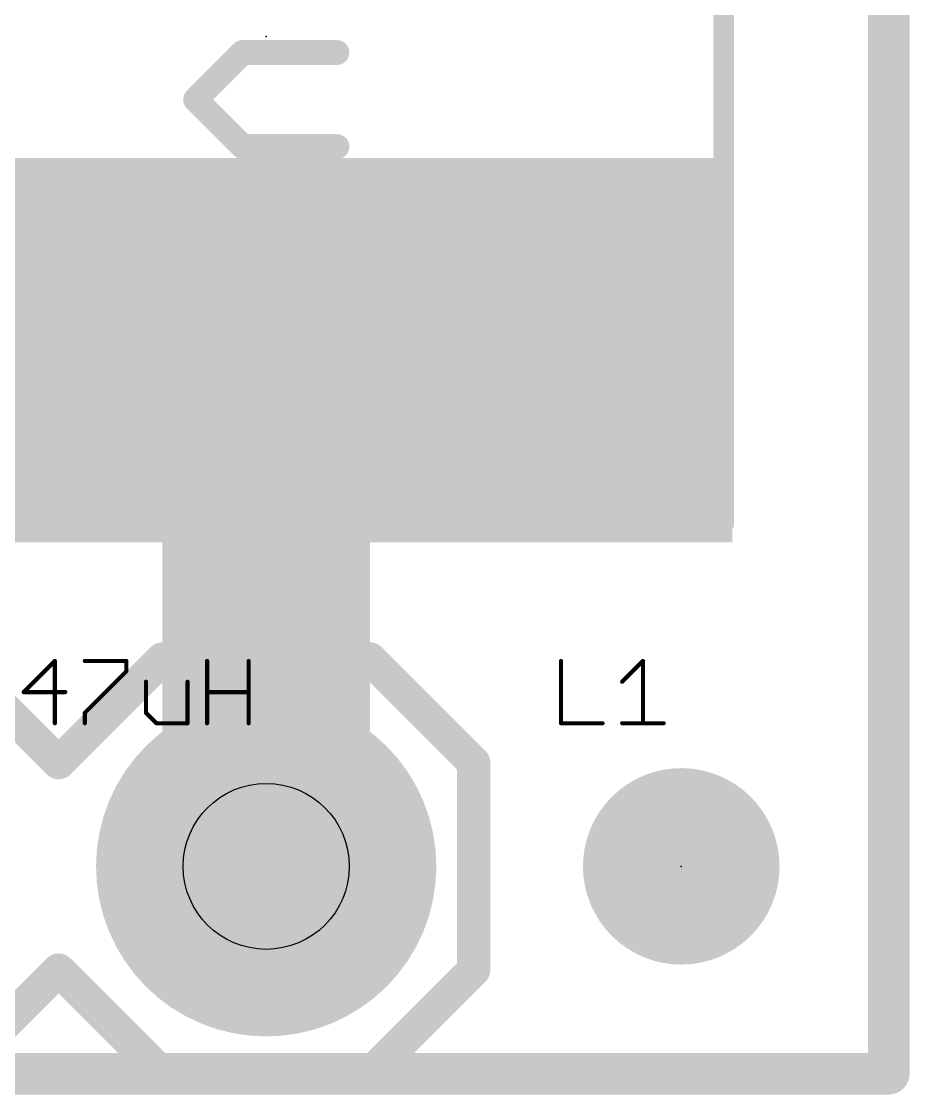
# Model space of a CAD drawing. Extents: x -119 to 41, y -19 to 17.
# Drawn here: x 7.39 to 12.83, y -0.13 to 6.44 of the extents above; entities that cross this region are included whole.
import ezdxf

# ---------------------------------------------------------------- set-up
doc = ezdxf.new("R2010")
doc.units = 0
for name, color, linetype in [('1', 12, 'CONTINUOUS'), ('16', 132, 'CONTINUOUS'), ('17', 110, 'CONTINUOUS'), ('20', 53, 'CONTINUOUS'), ('21', 53, 'CONTINUOUS'), ('22', 53, 'CONTINUOUS'), ('23', 53, 'CONTINUOUS'), ('25', 253, 'CONTINUOUS'), ('27', 253, 'CONTINUOUS'), ('29', 253, 'CONTINUOUS'), ('30', 253, 'CONTINUOUS'), ('31', 253, 'CONTINUOUS'), ('44', 253, 'CONTINUOUS'), ('51', 53, 'CONTINUOUS')]:
    doc.layers.add(name, color=color, linetype=linetype)

# ---------------------------------------------------------------- blocks, each defined once
blk = doc.blocks.new('PIE')
at = {"const_width": 0.5}
blk.add_lwpolyline([(0, -0.25, 1), (0, 0.25, 1), (0, -0.25)], format="xyb", dxfattribs=at)
blk = doc.blocks.new('RECT')
blk.add_solid([(-0.5, -0.5), (0.5, -0.5), (-0.5, 0.5), (0.5, 0.5)])
blk = doc.blocks.new('ROUNDP')
at = {"const_width": 0.5}
blk.add_lwpolyline([(0, -0.25, 1), (0, 0.25, 1), (0, -0.25)], format="xyb", dxfattribs=at)

msp = doc.modelspace()

# ---------------------------------------------------------------- linework, layer by layer
at = {"layer": '1'}
for points, const_width in [([(8.875, 4.445), (8.89, 4.43)], 1.524), ([(4.315, 4.445), (8.875, 4.445)], 1.27), ([(8.89, 4.43), (8.89, 1.27)], 1.27)]:
    msp.add_lwpolyline(points, dxfattribs=dict(at, const_width=const_width))
for points, const_width in [([(9.1444, 4.7144, 1), (8.6056, 4.1756)], 0.762), ([(8.6206, 4.1606, 1), (9.1594, 4.6994)], 0.762), ([(9.2075, 4.43, 1), (8.5725, 4.43)], 0.635), ([(8.875, 4.1275, 1), (8.875, 4.7625)], 0.635), ([(8.5725, 1.27, 1), (9.2075, 1.27)], 0.635)]:
    msp.add_lwpolyline(points, format="xyb", dxfattribs=dict(at, const_width=const_width))
at = {"layer": '16', "const_width": 0.254}
for points in [[(12.7, 16.51), (12.7, 0)], [(12.7, 0), (0, 0)]]:
    msp.add_lwpolyline(points, dxfattribs=at)
at = {"layer": '16', "const_width": 0.127}
for points in [[(12.7, -0.0635, 1), (12.7, 0.0635)], [(12.6365, 0, 1), (12.7635, 0)]]:
    msp.add_lwpolyline(points, format="xyb", dxfattribs=at)
at = {"layer": '20', "const_width": 0.254}
for points in [[(12.7, 0), (12.7, 16.51)], [(0, 0), (12.7, 0)]]:
    msp.add_lwpolyline(points, dxfattribs=at)
at = {"layer": '20', "const_width": 0.127}
for points in [[(12.7, -0.0635, 1), (12.7, 0.0635)], [(12.6365, 0, 1), (12.7635, 0)]]:
    msp.add_lwpolyline(points, format="xyb", dxfattribs=at)
at = {"layer": '21', "const_width": 0.2032}
for points in [[(6.985, 2.54), (7.62, 1.905)], [(7.62, 1.905), (8.255, 2.54)], [(8.255, 2.54), (9.525, 2.54)], [(9.525, 2.54), (10.16, 1.905)], [(10.16, 1.905), (10.16, 0.635)], [(7.62, 0.635), (6.985, 0)], [(8.255, 0), (7.62, 0.635)], [(10.16, 0.635), (9.525, 0)], [(9.525, 0), (8.255, 0)]]:
    msp.add_lwpolyline(points, dxfattribs=at)
at = {"layer": '21', "const_width": 0.1016}
for points in [[(8.255, 2.5908, 1), (8.255, 2.4892)], [(8.2909, 2.5041, 1), (8.2191, 2.5759)], [(9.5609, 2.5759, 1), (9.4891, 2.5041)], [(9.525, 2.4892, 1), (9.525, 2.5908)], [(7.5841, 1.9409, 1), (7.6559, 1.8691)], [(7.5841, 1.8691, 1), (7.6559, 1.9409)], [(10.2108, 1.905, 1), (10.1092, 1.905)], [(10.1241, 1.8691, 1), (10.1959, 1.9409)], [(7.6559, 0.6709, 1), (7.5841, 0.5991)], [(7.6559, 0.5991, 1), (7.5841, 0.6709)], [(10.1959, 0.5991, 1), (10.1241, 0.6709)], [(10.1092, 0.635, 1), (10.2108, 0.635)], [(8.255, 0.0508, 1), (8.255, -0.0508)], [(8.2191, -0.0359, 1), (8.2909, 0.0359)], [(9.4891, 0.0359, 1), (9.5609, -0.0359)], [(9.525, -0.0508, 1), (9.525, 0.0508)]]:
    msp.add_lwpolyline(points, format="xyb", dxfattribs=at)
at = {"layer": '22', "const_width": 0.1524}
for points in [[(8.4582, 5.9649), (8.7463, 6.253)], [(8.7463, 6.253), (9.3225, 6.253)], [(8.7463, 5.6768), (8.4582, 5.9649)], [(9.3225, 5.6768), (8.7463, 5.6768)], [(8.8904, 4.7412), (8.8904, 5.3175)], [(8.4582, 5.1734), (9.3225, 5.1734)], [(9.3225, 5.1734), (8.8904, 4.7412)], [(8.8904, 3.8057), (8.8904, 4.3819)], [(8.4582, 2.8702), (8.4582, 3.4464)], [(9.3225, 3.1583), (8.4582, 3.1583)], [(9.0344, 2.8702), (9.3225, 3.1583)]]:
    msp.add_lwpolyline(points, dxfattribs=at)
at = {"layer": '22', "const_width": 0.0762}
for points in [[(8.7463, 6.2911, 1), (8.7463, 6.2149)], [(8.7733, 6.226, 1), (8.7194, 6.2799)], [(9.3225, 6.2149, 1), (9.3225, 6.2911)], [(8.4851, 5.9918, 1), (8.4313, 5.9379)], [(8.4313, 5.9918, 1), (8.4851, 5.9379)], [(8.7463, 5.7149, 1), (8.7463, 5.6387)], [(8.7194, 5.6498, 1), (8.7733, 5.7037)], [(9.3225, 5.6387, 1), (9.3225, 5.7149)], [(8.9285, 5.3175, 1), (8.8523, 5.3175)], [(8.4582, 5.2115, 1), (8.4582, 5.1353)], [(9.3495, 5.1465, 1), (9.2956, 5.2003)], [(9.3225, 5.1353, 1), (9.3225, 5.2115)], [(8.8634, 4.7682, 1), (8.9173, 4.7143)], [(8.8523, 4.7412, 1), (8.9285, 4.7412)], [(8.9285, 4.3819, 1), (8.8523, 4.3819)], [(8.8523, 3.8057, 1), (8.9285, 3.8057)], [(8.4963, 3.4464, 1), (8.4201, 3.4464)], [(8.4582, 3.1964, 1), (8.4582, 3.1202)], [(9.3495, 3.1314, 1), (9.2956, 3.1853)], [(9.3225, 3.1202, 1), (9.3225, 3.1964)], [(8.4201, 2.8702, 1), (8.4963, 2.8702)], [(9.0075, 2.8971, 1), (9.0614, 2.8433)]]:
    msp.add_lwpolyline(points, format="xyb", dxfattribs=at)
at = {"layer": '23'}
for p in [(8.89, 6.35), (11.43, 1.27)]:
    msp.add_point(p, dxfattribs=at)
at = {"layer": '25', "const_width": 0.0254}
for points in [[(10.6943, 2.5276), (10.6943, 2.1463)], [(11.0685, 2.4005), (11.1956, 2.5276)], [(11.1956, 2.5276), (11.1956, 2.1463)], [(10.6943, 2.1463), (10.9485, 2.1463)], [(11.0685, 2.1463), (11.3227, 2.1463)]]:
    msp.add_lwpolyline(points, dxfattribs=at)
at = {"layer": '25', "const_width": 0.0127}
for points in [[(10.7006, 2.5276, 1), (10.6879, 2.5276)], [(11.2019, 2.5276, 1), (11.1892, 2.5276)], [(11.2001, 2.5231, 1), (11.1911, 2.5321)], [(11.064, 2.405, 1), (11.073, 2.396)], [(10.6879, 2.1463, 1), (10.7006, 2.1463)], [(10.6943, 2.1526, 1), (10.6943, 2.14)], [(10.9485, 2.14, 1), (10.9485, 2.1526)], [(11.0685, 2.1526, 1), (11.0685, 2.14)], [(11.1892, 2.1463, 1), (11.2019, 2.1463)], [(11.3227, 2.14, 1), (11.3227, 2.1526)]]:
    msp.add_lwpolyline(points, format="xyb", dxfattribs=at)
at = {"layer": '27', "const_width": 0.0254}
for points in [[(7.5965, 2.5276), (7.4059, 2.337)], [(7.5965, 2.1463), (7.5965, 2.5276)], [(7.7801, 2.5276), (8.0343, 2.5276)], [(8.0343, 2.5276), (8.0343, 2.4641)], [(8.5285, 2.1463), (8.5285, 2.5276)], [(8.7827, 2.5276), (8.7827, 2.1463)], [(8.0343, 2.4641), (7.7801, 2.2099)], [(8.1543, 2.4005), (8.1543, 2.2099)], [(8.4085, 2.1463), (8.4085, 2.4005)], [(7.4059, 2.337), (7.6601, 2.337)], [(8.5285, 2.337), (8.7827, 2.337)], [(7.7801, 2.2099), (7.7801, 2.1463)], [(8.1543, 2.2099), (8.2178, 2.1463)], [(8.2178, 2.1463), (8.4085, 2.1463)]]:
    msp.add_lwpolyline(points, dxfattribs=at)
at = {"layer": '27', "const_width": 0.0127}
for points in [[(7.6029, 2.5276, 1), (7.5902, 2.5276)], [(7.601, 2.5231, 1), (7.592, 2.5321)], [(7.7801, 2.534, 1), (7.7801, 2.5213)], [(8.0406, 2.5276, 1), (8.0279, 2.5276)], [(8.0343, 2.5213, 1), (8.0343, 2.534)], [(8.5348, 2.5276, 1), (8.5221, 2.5276)], [(8.7891, 2.5276, 1), (8.7764, 2.5276)], [(8.0279, 2.4641, 1), (8.0406, 2.4641)], [(8.0388, 2.4596, 1), (8.0298, 2.4686)], [(8.1606, 2.4005, 1), (8.1479, 2.4005)], [(8.4148, 2.4005, 1), (8.4021, 2.4005)], [(7.4059, 2.3433, 1), (7.4059, 2.3306)], [(7.4014, 2.3415, 1), (7.4104, 2.3325)], [(7.6601, 2.3306, 1), (7.6601, 2.3433)], [(8.5285, 2.3433, 1), (8.5285, 2.3306)], [(8.7827, 2.3306, 1), (8.7827, 2.3433)], [(7.7864, 2.2099, 1), (7.7737, 2.2099)], [(7.7756, 2.2143, 1), (7.7846, 2.2054)], [(8.1588, 2.2143, 1), (8.1498, 2.2054)], [(8.1479, 2.2099, 1), (8.1606, 2.2099)], [(7.5902, 2.1463, 1), (7.6029, 2.1463)], [(7.7737, 2.1463, 1), (7.7864, 2.1463)], [(8.2178, 2.1526, 1), (8.2178, 2.14)], [(8.2133, 2.1418, 1), (8.2223, 2.1508)], [(8.4021, 2.1463, 1), (8.4148, 2.1463)], [(8.4085, 2.14, 1), (8.4085, 2.1526)], [(8.5221, 2.1463, 1), (8.5348, 2.1463)], [(8.7764, 2.1463, 1), (8.7891, 2.1463)]]:
    msp.add_lwpolyline(points, format="xyb", dxfattribs=at)
at = {"layer": '44'}
msp.add_circle((8.89, 1.27), 0.508, dxfattribs=at)
at = {"layer": '51', "const_width": 0.127}
for points in [[(11.69, 3.37), (11.69, 9.35)], [(6.09, 3.37), (11.69, 3.37)]]:
    msp.add_lwpolyline(points, dxfattribs=at)
at = {"layer": '51', "const_width": 0.0635}
for points in [[(11.69, 3.3382, 1), (11.69, 3.4018)], [(11.6583, 3.37, 1), (11.7218, 3.37)]]:
    msp.add_lwpolyline(points, format="xyb", dxfattribs=at)

# ---------------------------------------------------------------- block references
at = {"layer": '1', "xscale": 5.5, "yscale": 2.15, "rotation": 180}
msp.add_blockref('RECT', (8.89, 4.43), dxfattribs=at)
at = {"layer": '1'}
msp.add_blockref('PIE', (11.43, 1.27), dxfattribs=at)
at = {"layer": '17', "xscale": 1.8796, "yscale": 1.8796, "rotation": 90}
msp.add_blockref('ROUNDP', (8.89, 1.27), dxfattribs=at)
msp.add_blockref('ROUNDP', (8.89, 1.27), dxfattribs=at)
at = {"layer": '29'}
for name, p, xscale, yscale, rotation in [('RECT', (8.89, 4.43), 5.7032, 2.3532, 180), ('ROUNDP', (8.89, 1.27), 2.0828, 2.0828, 90)]:
    msp.add_blockref(name, p, dxfattribs=dict(at, xscale=xscale, yscale=yscale, rotation=rotation))
at = {"layer": '29', "xscale": 1.2032, "yscale": 1.2032}
msp.add_blockref('PIE', (11.43, 1.27), dxfattribs=at)
at = {"layer": '30', "xscale": 2.0828, "yscale": 2.0828, "rotation": 90}
msp.add_blockref('ROUNDP', (8.89, 1.27), dxfattribs=at)
at = {"layer": '31', "xscale": 5.5, "yscale": 2.15, "rotation": 180}
msp.add_blockref('RECT', (8.89, 4.43), dxfattribs=at)
at = {"layer": '51', "xscale": 0.508, "yscale": 0.508}
msp.add_blockref('RECT', (8.89, 1.27), dxfattribs=at)

doc.saveas('drawing.dxf')
